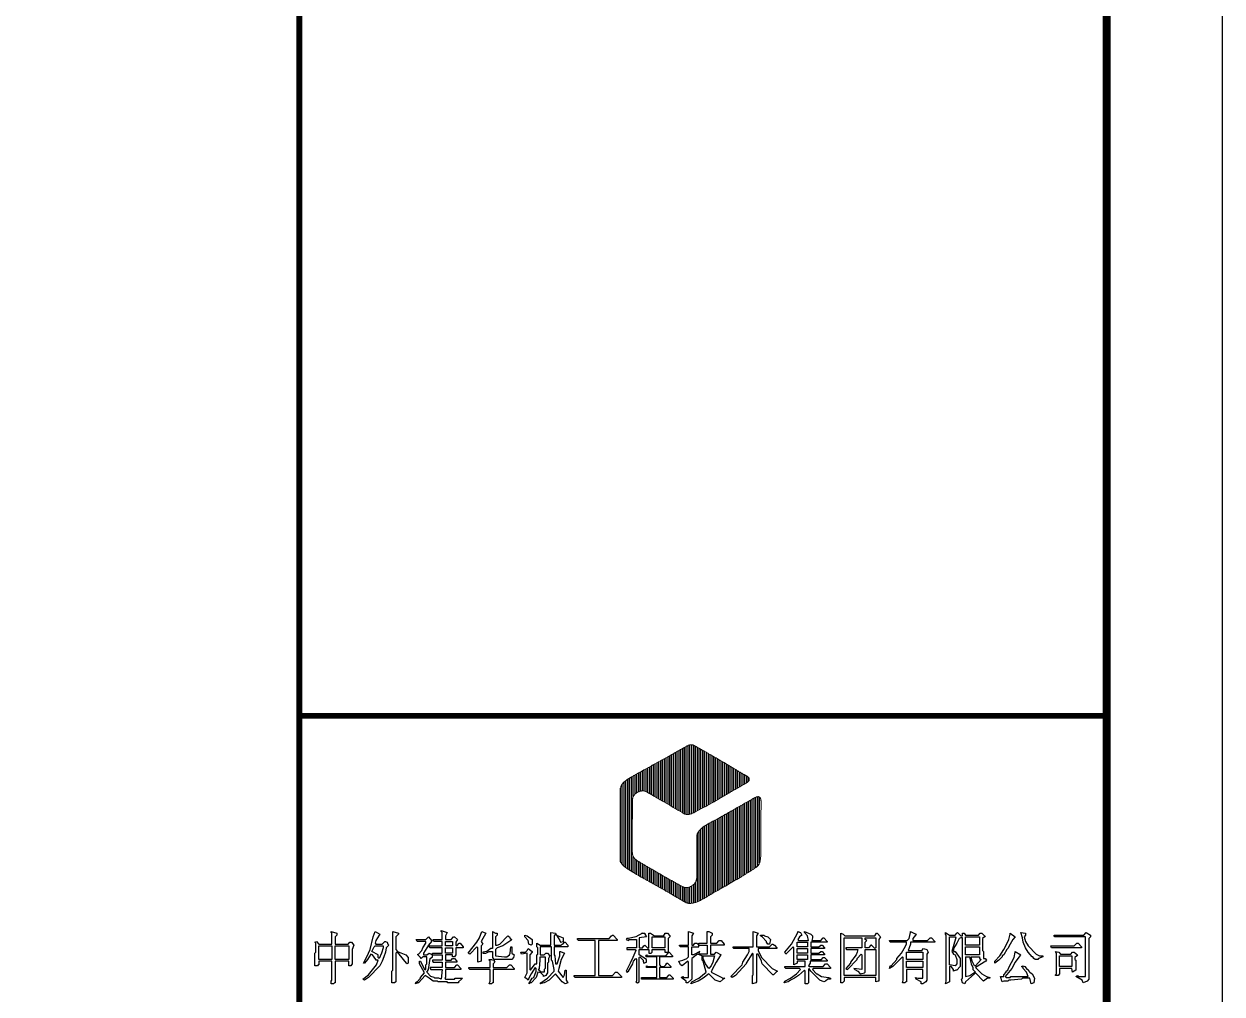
# Model space of a CAD drawing. Extents: x 74607 to 188346, y 27287 to 39167.
# Drawn here: x 114469 to 116547, y 31545 to 33227 of the extents above; entities that cross this region are included whole.
import ezdxf
from ezdxf.enums import TextEntityAlignment as Align

# ---------------------------------------------------------------- set-up
doc = ezdxf.new("R2010")
doc.units = 0
doc.header["$LTSCALE"] = 1000
doc.header["$MEASUREMENT"] = 0
doc.linetypes.add('DASHED2', pattern=[0.375, 0.25, -0.125])
doc.layers.add('DIM_LEAD', color=3, linetype='Continuous')
doc.layers.add('龙骨虚线', color=165, linetype='DASHED2')
doc.styles.get("Standard").update_dxf_attribs({"font": 'gbenor.shx', "bigfont": 'gbcbig.shx'})

# ---------------------------------------------------------------- blocks, each defined once
blk = doc.blocks.new('A1')
at = {"color": 251, "linetype": 'Continuous'}
for p, q in [((-47.56, 229.05), (-47.56, 233.73)), ((-47.4, 228.96), (-47.4, 233.82)), ((-47.24, 228.86), (-47.24, 233.91)), ((-47.08, 228.77), (-47.08, 234)), ((-46.92, 228.68), (-46.92, 234.08)), ((-46.76, 228.58), (-46.76, 234.17)), ((-46.6, 228.5), (-46.6, 234.26)), ((-46.45, 228.46), (-46.45, 234.35)), ((-46.29, 228.45), (-46.29, 234.43)), ((-46.13, 228.47), (-46.13, 234.48)), ((-45.97, 228.53), (-45.97, 234.49)), ((-45.81, 228.61), (-45.81, 234.45)), ((-45.65, 228.69), (-45.65, 234.36)), ((-45.49, 228.77), (-45.49, 234.27)), ((-45.33, 228.85), (-45.33, 234.18)), ((-45.18, 228.93), (-45.18, 234.09)), ((-45.02, 229.02), (-45.02, 234)), ((-44.86, 229.1), (-44.86, 233.91)), ((-44.7, 229.19), (-44.7, 233.82)), ((-44.54, 229.27), (-44.54, 233.73)), ((-49.3, 230.07), (-49.3, 232.76)), ((-49.14, 229.98), (-49.14, 232.85)), ((-48.99, 229.88), (-48.99, 232.94)), ((-48.83, 229.79), (-48.83, 233.03)), ((-48.67, 229.7), (-48.67, 233.11)), ((-48.51, 229.61), (-48.51, 233.2)), ((-48.35, 229.51), (-48.35, 233.29)), ((-48.19, 229.42), (-48.19, 233.38)), ((-48.03, 229.33), (-48.03, 233.47)), ((-47.87, 229.23), (-47.87, 233.56)), ((-47.72, 229.14), (-47.72, 233.64)), ((-44.38, 229.36), (-44.38, 233.64)), ((-44.22, 229.45), (-44.22, 233.55)), ((-44.06, 229.54), (-44.06, 233.46)), ((-43.91, 229.63), (-43.91, 233.37)), ((-43.75, 229.72), (-43.75, 233.28)), ((-43.59, 229.81), (-43.59, 233.19)), ((-43.43, 229.9), (-43.43, 233.09)), ((-43.27, 230), (-43.27, 233)), ((-43.11, 230.1), (-43.11, 232.91)), ((-42.95, 230.19), (-42.95, 232.81)), ((-42.79, 230.29), (-42.79, 232.72)), ((-51.21, 223.52), (-51.21, 231.69)), ((-51.05, 230.01), (-51.05, 231.78)), ((-50.89, 230.22), (-50.89, 231.87)), ((-50.73, 230.34), (-50.73, 231.96)), ((-50.57, 230.42), (-50.57, 232.05)), ((-50.41, 230.47), (-50.41, 232.14)), ((-50.26, 230.49), (-50.26, 232.23)), ((-50.1, 230.48), (-50.1, 232.32)), ((-49.94, 230.43), (-49.94, 232.41)), ((-49.78, 230.34), (-49.78, 232.5)), ((-49.62, 230.25), (-49.62, 232.58)), ((-49.46, 230.16), (-49.46, 232.67)), ((-42.64, 230.38), (-42.64, 232.63)), ((-42.48, 230.48), (-42.48, 232.53)), ((-42.32, 230.57), (-42.32, 232.43)), ((-42.16, 230.66), (-42.16, 232.34)), ((-42, 230.75), (-42, 232.24)), ((-41.84, 230.84), (-41.84, 232.14)), ((-41.68, 230.93), (-41.68, 232.04)), ((-41.52, 231.02), (-41.52, 231.95)), ((-41.37, 231.11), (-41.37, 231.87)), ((-41.21, 231.21), (-41.21, 231.77)), ((-41.05, 231.34), (-41.05, 231.64)), ((-52.16, 224.35), (-52.16, 230.72)), ((-52, 224.1), (-52, 231.07)), ((-51.84, 223.95), (-51.84, 231.26)), ((-51.68, 223.82), (-51.68, 231.4)), ((-51.53, 223.72), (-51.53, 231.51)), ((-51.37, 223.62), (-51.37, 231.6)), ((-41.05, 223.44), (-41.05, 229.6)), ((-40.89, 223.54), (-40.89, 229.69)), ((-40.73, 223.64), (-40.73, 229.78)), ((-40.57, 223.74), (-40.57, 229.87)), ((-40.41, 223.85), (-40.41, 229.95)), ((-40.25, 223.98), (-40.25, 230)), ((-40.1, 224.26), (-40.1, 229.95)), ((-42.79, 222.39), (-42.79, 228.6)), ((-42.64, 222.48), (-42.64, 228.69)), ((-42.48, 222.58), (-42.48, 228.78)), ((-42.32, 222.67), (-42.32, 228.88)), ((-42.16, 222.76), (-42.16, 228.97)), ((-42, 222.86), (-42, 229.06)), ((-41.84, 222.95), (-41.84, 229.15)), ((-41.68, 223.05), (-41.68, 229.24)), ((-41.52, 223.14), (-41.52, 229.33)), ((-41.37, 223.24), (-41.37, 229.42)), ((-41.21, 223.34), (-41.21, 229.51)), ((-44.7, 221.29), (-44.7, 227.55)), ((-44.54, 221.39), (-44.54, 227.64)), ((-44.38, 221.49), (-44.38, 227.72)), ((-44.22, 221.58), (-44.22, 227.81)), ((-44.06, 221.67), (-44.06, 227.89)), ((-43.91, 221.76), (-43.91, 227.97)), ((-43.75, 221.85), (-43.75, 228.06)), ((-43.59, 221.94), (-43.59, 228.15)), ((-43.43, 222.03), (-43.43, 228.24)), ((-43.27, 222.12), (-43.27, 228.33)), ((-43.11, 222.21), (-43.11, 228.42)), ((-42.95, 222.3), (-42.95, 228.51)), ((-45.49, 220.87), (-45.49, 226.76)), ((-45.33, 220.94), (-45.33, 227.04)), ((-45.18, 221.01), (-45.18, 227.21)), ((-45.02, 221.1), (-45.02, 227.34)), ((-44.86, 221.19), (-44.86, 227.45)), ((-51.05, 223.42), (-51.05, 224.8)), ((-50.89, 223.32), (-50.89, 224.58)), ((-50.73, 223.23), (-50.73, 224.45)), ((-50.57, 223.14), (-50.57, 224.35)), ((-50.41, 223.05), (-50.41, 224.26)), ((-50.26, 222.96), (-50.26, 224.16)), ((-50.1, 222.87), (-50.1, 224.07)), ((-49.94, 222.78), (-49.94, 223.98)), ((-49.78, 222.7), (-49.78, 223.89)), ((-49.62, 222.61), (-49.62, 223.79)), ((-49.46, 222.52), (-49.46, 223.7)), ((-49.3, 222.43), (-49.3, 223.61)), ((-49.14, 222.34), (-49.14, 223.52)), ((-48.99, 222.25), (-48.99, 223.43)), ((-48.83, 222.15), (-48.83, 223.34)), ((-48.67, 222.06), (-48.67, 223.25)), ((-48.51, 221.97), (-48.51, 223.15)), ((-48.35, 221.88), (-48.35, 223.06)), ((-48.19, 221.79), (-48.19, 222.97)), ((-48.03, 221.7), (-48.03, 222.88)), ((-47.87, 221.6), (-47.87, 222.79)), ((-47.72, 221.51), (-47.72, 222.71)), ((-47.56, 221.42), (-47.56, 222.62)), ((-47.4, 221.33), (-47.4, 222.53)), ((-47.24, 221.24), (-47.24, 222.44)), ((-47.08, 221.14), (-47.08, 222.35)), ((-45.81, 220.77), (-45.81, 222.38)), ((-45.65, 220.81), (-45.65, 222.57)), ((-46.92, 221.05), (-46.92, 222.27)), ((-46.76, 220.96), (-46.76, 222.18)), ((-46.6, 220.87), (-46.6, 222.12)), ((-46.45, 220.79), (-46.45, 222.11)), ((-46.29, 220.74), (-46.29, 222.12)), ((-46.13, 220.73), (-46.13, 222.17)), ((-45.97, 220.74), (-45.97, 222.25))]:
    blk.add_line(p, q, dxfattribs=at)
at = {"color": 94, "linetype": 'Continuous'}
for points in [[(-841, 0), (-841, 594), (0, 594), (0, 0)], [(-77.24, 218.3), (-76.75, 218.14), (-76.75, 217.98), (-76.89, 217.83), (-76.89, 217.21), (-75.83, 217.21), (-75.76, 217.21), (-75.63, 217.36), (-75.48, 217.36), (-75.27, 217.12), (-75.41, 216.74), (-75.41, 215.56), (-75.41, 215.48), (-75.55, 215.33), (-75.7, 215.33), (-75.7, 215.72), (-76.75, 215.72), (-76.89, 215.72), (-76.89, 214.55), (-76.89, 213.84), (-76.96, 213.84), (-77.03, 213.77), (-77.24, 213.77), (-77.24, 214), (-77.17, 214.08), (-77.17, 215.25), (-77.17, 215.72), (-78.22, 215.72), (-78.3, 215.72), (-78.3, 215.4), (-78.37, 215.4), (-78.43, 215.33), (-78.65, 215.33), (-78.65, 216.42), (-78.58, 216.5), (-78.58, 217.28), (-78.65, 217.36), (-78.5, 217.44), (-78.3, 217.21), (-77.24, 217.21), (-77.17, 217.21), (-77.17, 218.14), (-77.24, 218.22), (-77.24, 218.3)], [(-73.44, 218.3), (-73.03, 218.06), (-73.09, 217.98), (-73.38, 217.51), (-73.44, 217.28), (-73.38, 217.21), (-72.81, 217.21), (-72.6, 217.44), (-72.53, 217.44), (-72.39, 217.36), (-72.33, 217.21), (-72.25, 217.12), (-72.46, 216.89), (-72.53, 216.5), (-72.68, 216.11), (-72.81, 215.72), (-73.03, 215.33), (-74.01, 214.31), (-74.36, 214.08), (-74.5, 214.16), (-74.01, 214.55), (-73.31, 215.4), (-73.16, 215.8), (-73.38, 215.8), (-73.38, 215.87), (-73.66, 216.27), (-73.8, 216.34), (-74.08, 215.87), (-74.36, 215.56), (-74.43, 215.56), (-74.15, 216.11), (-73.87, 216.74), (-73.59, 217.83), (-73.44, 218.3)], [(-71.9, 218.3), (-71.41, 218.14), (-71.41, 218.06), (-71.62, 217.83), (-71.62, 216.74), (-71.48, 216.57), (-70.77, 216.27), (-70.57, 216.03), (-70.57, 215.56), (-70.64, 215.48), (-70.71, 215.56), (-71.34, 216.34), (-71.55, 216.5), (-71.62, 216.42), (-71.62, 215.25), (-71.62, 214.08), (-71.62, 213.92), (-71.76, 213.84), (-71.97, 213.84), (-71.97, 214.86), (-71.9, 214.94), (-71.9, 216.11), (-71.9, 217.28), (-71.9, 218.22), (-71.9, 218.3)], [(-67.69, 218.38), (-67.19, 218.22), (-67.34, 217.91), (-67.34, 217.59), (-66.84, 217.59), (-66.63, 217.83), (-66.56, 217.83), (-66.28, 217.59), (-66.42, 217.36), (-66.42, 217.12), (-66.35, 217.04), (-66.14, 217.28), (-66.07, 217.28), (-65.79, 216.97), (-65.79, 216.89), (-66.42, 216.89), (-66.42, 216.27), (-66.56, 216.11), (-66.71, 216.11), (-66.71, 216.27), (-67.34, 216.27), (-67.34, 215.8), (-66.84, 215.8), (-66.71, 215.95), (-66.56, 215.95), (-66.35, 215.72), (-66.35, 215.64), (-67.34, 215.64), (-67.34, 215.18), (-66.56, 215.18), (-66.35, 215.4), (-66.28, 215.4), (-66, 215.1), (-66, 215.01), (-67.06, 215.01), (-67.34, 215.01), (-67.34, 214.31), (-67.4, 214.24), (-67.34, 214.16), (-66.56, 214.16), (-66.49, 214.24), (-65.86, 214.24), (-65.93, 214.16), (-66.21, 213.92), (-66.21, 213.84), (-67.12, 213.84), (-67.19, 213.92), (-67.97, 213.92), (-68.04, 214), (-68.39, 214), (-68.74, 214.24), (-69.09, 214.47), (-69.66, 213.84), (-69.72, 213.84), (-69.94, 213.77), (-69.86, 213.92), (-69.79, 213.92), (-69.51, 214.24), (-69.51, 214.31), (-69.16, 214.71), (-69.58, 215.48), (-69.58, 215.72), (-69.51, 215.72), (-69.16, 215.01), (-69.02, 215.01), (-69.02, 215.4), (-68.95, 215.48), (-68.95, 216.11), (-69.3, 216.11), (-69.44, 215.95), (-69.51, 216.03), (-69.72, 216.27), (-69.72, 216.34), (-69.66, 216.34), (-69.38, 216.66), (-69.3, 216.89), (-69.02, 217.28), (-69.02, 217.44), (-69.79, 217.44), (-69.86, 217.59), (-69.02, 217.59), (-68.88, 217.75), (-68.81, 217.83), (-68.53, 217.51), (-68.53, 217.44), (-68.81, 217.12), (-68.74, 217.04), (-67.69, 217.04), (-67.62, 217.04), (-67.62, 217.44), (-68.32, 217.44), (-68.39, 217.51), (-68.39, 217.59), (-67.62, 217.59), (-67.62, 218.22), (-67.69, 218.3), (-67.69, 218.38)], [(-64.17, 218.3), (-63.82, 218.14), (-64.24, 217.44), (-64.1, 217.21), (-64.24, 217.04), (-64.24, 215.87), (-64.24, 215.72), (-64.52, 215.64), (-64.52, 216.81), (-64.52, 216.89), (-64.6, 216.97), (-65.23, 216.34), (-65.37, 216.42), (-64.6, 217.36), (-64.39, 217.75), (-64.17, 218.3)], [(-58.2, 218.22), (-57.78, 218.14), (-57.71, 217.98), (-57.14, 217.75), (-57.14, 217.44), (-57.08, 217.36), (-56.94, 217.36), (-56.73, 217.12), (-56.73, 216.97), (-57.78, 216.97), (-57.92, 216.97), (-57.92, 216.27), (-57.85, 216.19), (-57.78, 215.48), (-57.64, 215.48), (-57.42, 216.19), (-57.42, 216.57), (-57.36, 216.57), (-57.01, 216.42), (-57.29, 215.87), (-57.5, 215.1), (-57.57, 214.86), (-57.14, 214.31), (-57.01, 214.55), (-56.94, 214.94), (-56.87, 214.94), (-56.87, 214.08), (-56.73, 213.84), (-56.94, 213.77), (-57.22, 213.92), (-57.78, 214.63), (-58.34, 214.08), (-58.76, 213.84), (-59.11, 213.77), (-59.05, 213.84), (-58.48, 214.24), (-57.92, 214.86), (-57.92, 215.01), (-58.06, 215.72), (-58.13, 215.8), (-58.13, 216.97), (-59.11, 216.97), (-59.11, 216.27), (-58.76, 216.27), (-58.62, 216.42), (-58.48, 216.42), (-58.27, 216.19), (-58.41, 215.95), (-58.41, 215.64), (-58.48, 215.56), (-58.48, 214.71), (-58.55, 214.63), (-58.62, 214.47), (-58.83, 214.39), (-58.83, 214.47), (-59.05, 214.71), (-59.33, 214.78), (-59.46, 214.31), (-59.89, 213.84), (-59.96, 213.84), (-60.09, 213.77), (-59.81, 214.24), (-59.68, 214.31), (-59.46, 214.86), (-59.46, 215.1), (-59.54, 215.18), (-59.89, 214.63), (-60.09, 214.24), (-60.17, 214.08), (-60.24, 214.16), (-60.45, 214.31), (-60.24, 214.71), (-60.24, 215.87), (-60.24, 216.42), (-60.73, 216.34), (-60.8, 216.5), (-60.38, 216.5), (-60.24, 216.66), (-60.17, 216.81), (-59.81, 216.57), (-59.81, 216.5), (-60.03, 216.27), (-60.03, 215.1), (-60.03, 215.01), (-59.96, 214.94), (-59.54, 215.48), (-59.4, 215.48), (-59.4, 216.27), (-59.33, 216.34), (-59.33, 216.89), (-59.4, 216.97), (-59.4, 217.28), (-59.11, 217.12), (-58.2, 217.12), (-58.2, 218.14), (-58.2, 218.22)], [(-46.26, 218.3), (-45.83, 218.14), (-45.98, 217.91), (-45.98, 217.12), (-45.83, 217.12), (-45.7, 217.28), (-45.55, 217.28), (-45.35, 217.12), (-45.35, 217.28), (-44.64, 217.28), (-44.64, 218.3), (-44.5, 218.3), (-44.22, 218.14), (-44.22, 217.98), (-44.36, 217.83), (-44.36, 217.28), (-43.8, 217.28), (-43.59, 217.51), (-43.44, 217.51), (-43.16, 217.21), (-43.16, 217.12), (-44.22, 217.12), (-44.36, 217.12), (-44.36, 216.34), (-44.01, 216.34), (-43.87, 216.5), (-43.44, 216.27), (-43.52, 216.19), (-43.87, 215.64), (-44.22, 215.01), (-44.29, 214.78), (-44.01, 214.63), (-43.38, 214.31), (-43.31, 214.24), (-43.1, 214.24), (-43.24, 214.16), (-43.52, 213.92), (-43.94, 214.08), (-44.5, 214.63), (-44.99, 214.24), (-45.42, 214), (-46.05, 213.77), (-45.98, 213.92), (-45.35, 214.24), (-44.72, 214.78), (-44.99, 215.72), (-45.07, 215.8), (-45.07, 216.19), (-45.48, 216.34), (-45.98, 215.95), (-45.98, 214.78), (-45.98, 214.16), (-46.33, 213.84), (-46.47, 213.84), (-46.47, 214), (-46.89, 214.31), (-46.75, 214.39), (-46.68, 214.31), (-46.26, 214.31), (-46.26, 215.48), (-46.26, 215.64), (-46.33, 215.72), (-46.82, 215.33), (-46.96, 215.4), (-47.1, 215.72), (-46.75, 215.8), (-46.4, 215.95), (-46.26, 216.11), (-46.26, 216.97), (-46.96, 216.97), (-47.03, 217.04), (-47.03, 217.12), (-46.26, 217.12), (-46.26, 218.22), (-46.26, 218.3)], [(-40.64, 218.3), (-40.21, 218.14), (-40.36, 217.91), (-40.36, 216.97), (-39.3, 216.97), (-39.23, 216.97), (-39.02, 217.21), (-38.95, 217.21), (-38.81, 217.12), (-38.6, 216.89), (-38.6, 216.81), (-39.66, 216.81), (-40.21, 216.81), (-40.21, 216.66), (-39.93, 216.03), (-39.02, 215.1), (-38.53, 214.86), (-38.67, 214.78), (-38.88, 214.55), (-38.95, 214.55), (-39.86, 215.48), (-39.93, 215.72), (-40.21, 216.34), (-40.36, 216.34), (-40.36, 215.18), (-40.36, 214), (-40.36, 213.92), (-40.43, 213.84), (-40.71, 213.77), (-40.71, 214.47), (-40.64, 214.55), (-40.64, 215.72), (-40.64, 216.34), (-40.71, 216.42), (-41.27, 215.56), (-41.27, 215.48), (-42.18, 214.47), (-42.46, 214.31), (-42.6, 214.39), (-41.62, 215.4), (-41.55, 215.64), (-41.13, 216.27), (-40.99, 216.57), (-40.99, 216.81), (-42.05, 216.81), (-42.33, 216.81), (-42.4, 216.89), (-42.4, 216.97), (-41.34, 216.97), (-40.64, 216.97), (-40.64, 218.14), (-40.64, 218.22), (-40.64, 218.3)], [(-36.78, 218.3), (-36.56, 218.22), (-36.43, 217.98), (-36.63, 217.83), (-36.78, 217.59), (-36.71, 217.51), (-35.86, 217.51), (-35.93, 217.91), (-36.21, 218.22), (-36.21, 218.3), (-35.65, 218.06), (-35.51, 217.91), (-35.51, 217.75), (-35.58, 217.51), (-34.8, 217.51), (-34.59, 217.75), (-34.52, 217.75), (-34.24, 217.44), (-34.24, 217.36), (-35.3, 217.36), (-35.65, 217.36), (-35.65, 216.97), (-34.95, 216.97), (-34.8, 217.12), (-34.67, 217.12), (-34.46, 216.89), (-34.46, 216.81), (-35.51, 216.81), (-35.65, 216.81), (-35.65, 216.42), (-34.95, 216.42), (-34.8, 216.57), (-34.67, 216.57), (-34.46, 216.34), (-34.46, 216.27), (-35.51, 216.27), (-35.65, 216.27), (-35.65, 215.87), (-34.74, 215.87), (-34.59, 216.03), (-34.46, 216.03), (-34.24, 215.8), (-34.24, 215.72), (-35.3, 215.72), (-35.72, 215.72), (-35.72, 215.56), (-35.86, 215.33), (-35.79, 215.25), (-34.74, 215.25), (-34.59, 215.25), (-34.39, 215.48), (-34.24, 215.48), (-33.96, 215.18), (-33.96, 215.1), (-35.02, 215.1), (-35.44, 215.1), (-35.51, 215.01), (-35.15, 214.63), (-35.09, 214.63), (-34.74, 214.39), (-34.11, 214.31), (-33.96, 214.24), (-33.96, 214.16), (-34.17, 214.16), (-34.39, 214), (-34.52, 213.92), (-34.87, 214.08), (-35.65, 214.86), (-35.79, 215.1), (-35.86, 215.01), (-35.86, 213.84), (-35.93, 213.77), (-36.14, 213.77), (-36.14, 214.86), (-36.21, 214.94), (-36.71, 214.47), (-37.06, 214.24), (-37.41, 214.08), (-37.62, 213.92), (-37.97, 213.84), (-37.9, 214), (-37.41, 214.24), (-36.91, 214.63), (-36.56, 215.01), (-36.63, 215.1), (-37.69, 215.1), (-37.82, 215.1), (-37.9, 215.18), (-37.9, 215.25), (-36.84, 215.25), (-36.14, 215.25), (-36.14, 215.72), (-36.84, 215.72), (-36.84, 215.56), (-37.12, 215.4), (-37.12, 216.57), (-37.12, 216.89), (-37.19, 216.97), (-37.82, 216.34), (-37.9, 216.5), (-37.34, 217.21), (-36.99, 217.83), (-36.78, 218.22), (-36.78, 218.3)], [(-33.05, 218.14), (-32.84, 218.06), (-32.7, 217.91), (-31.65, 217.91), (-30.59, 217.91), (-30.1, 217.91), (-29.96, 218.14), (-29.89, 218.14), (-29.61, 217.83), (-29.75, 217.59), (-29.75, 214), (-29.81, 214), (-30.03, 213.92), (-30.03, 214.31), (-31.09, 214.31), (-32.13, 214.31), (-32.77, 214.31), (-32.77, 214), (-32.91, 213.84), (-33.05, 213.84), (-33.05, 218.06), (-33.05, 218.14)], [(-27.01, 218.3), (-26.73, 218.14), (-26.51, 218.06), (-26.59, 217.98), (-26.8, 217.68), (-26.8, 217.51), (-25.75, 217.51), (-25.53, 217.51), (-25.32, 217.75), (-25.18, 217.75), (-24.9, 217.44), (-24.9, 217.36), (-25.95, 217.36), (-27.01, 217.36), (-27.01, 217.21), (-27.14, 216.89), (-27.22, 216.66), (-26.16, 216.66), (-26.03, 216.66), (-25.88, 216.81), (-25.6, 216.74), (-25.47, 216.5), (-25.6, 216.34), (-25.6, 215.18), (-25.6, 214.08), (-25.67, 213.92), (-25.95, 213.77), (-26.1, 213.77), (-26.1, 213.92), (-26.51, 214.16), (-26.59, 214.31), (-26.38, 214.24), (-25.95, 214.24), (-25.95, 215.01), (-27.01, 215.01), (-27.36, 215.01), (-27.36, 213.92), (-27.43, 213.92), (-27.5, 213.84), (-27.71, 213.84), (-27.64, 214.08), (-27.64, 215.25), (-27.64, 216.03), (-27.71, 216.11), (-28.55, 215.25), (-28.83, 215.1), (-28.77, 215.33), (-28.7, 215.33), (-28.2, 215.87), (-28.2, 215.95), (-27.78, 216.42), (-27.57, 216.81), (-27.36, 217.21), (-27.36, 217.36), (-28.42, 217.36), (-28.77, 217.36), (-28.83, 217.51), (-27.78, 217.51), (-27.29, 217.51), (-27.14, 217.68), (-27.01, 218.22), (-27.01, 218.3)], [(-23.99, 218.22), (-23.64, 217.98), (-23.14, 217.98), (-23, 218.14), (-22.93, 218.22), (-22.65, 217.91), (-22.51, 217.91), (-22.51, 218.14), (-22.37, 218.14), (-22.23, 217.98), (-21.17, 217.98), (-21.11, 217.98), (-20.97, 218.14), (-20.82, 218.14), (-20.61, 217.91), (-20.54, 217.91), (-20.61, 217.83), (-20.76, 217.68), (-20.76, 216.66), (-20.69, 216.57), (-20.69, 215.95), (-20.54, 215.95), (-20.41, 215.8), (-20.48, 215.72), (-21.39, 215.18), (-20.82, 214.63), (-20.41, 214.39), (-20.13, 214.31), (-20.13, 214.24), (-20.33, 214.24), (-20.69, 214), (-21.39, 214.71), (-21.46, 214.63), (-22.23, 213.92), (-22.3, 213.77), (-22.51, 213.84), (-22.58, 214.16), (-22.51, 214.24), (-22.51, 215.4), (-22.51, 216.57), (-22.51, 217.75), (-22.65, 217.75), (-22.8, 217.68), (-23, 217.28), (-23.28, 216.81), (-23.28, 216.57), (-23.14, 216.57), (-22.72, 215.95), (-22.72, 215.25), (-23, 214.94), (-23.08, 214.94), (-23.28, 214.86), (-23.28, 215.01), (-23.49, 215.25), (-23.64, 215.25), (-23.64, 214.08), (-23.64, 213.92), (-23.99, 213.77), (-23.92, 214), (-23.92, 217.98), (-23.99, 218.06), (-23.99, 218.22)], [(-18.37, 218.14), (-17.94, 217.83), (-18.15, 217.59), (-18.37, 217.21), (-18.58, 216.81), (-18.65, 216.74), (-18.93, 216.27), (-19.07, 216.19), (-19.07, 216.11), (-19.35, 215.8), (-19.7, 215.56), (-19.7, 215.72), (-19.28, 216.19), (-18.93, 216.74), (-18.72, 217.12), (-18.5, 217.59), (-18.37, 218.06), (-18.37, 218.14)], [(-17.46, 218.22), (-17.03, 218.14), (-17.03, 217.98), (-17.17, 217.83), (-17.03, 217.44), (-16.82, 217.04), (-16.12, 216.34), (-15.83, 216.19), (-15.55, 216.19), (-15.55, 216.11), (-15.91, 215.95), (-15.98, 215.87), (-16.19, 215.87), (-16.33, 215.95), (-16.4, 216.11), (-16.47, 216.11), (-16.82, 216.5), (-17.03, 216.89), (-17.24, 217.36), (-17.31, 217.75), (-17.46, 218.22)], [(-11.77, 218.22), (-11.41, 217.98), (-11.41, 217.83), (-11.55, 217.68), (-11.55, 216.5), (-11.55, 215.33), (-11.55, 214.16), (-11.69, 214), (-12.05, 213.84), (-12.12, 214.08), (-12.68, 214.39), (-12.53, 214.47), (-12.47, 214.39), (-11.83, 214.39), (-11.83, 215.56), (-11.83, 216.74), (-11.83, 217.83), (-12.88, 217.83), (-13.94, 217.83), (-14.5, 217.83), (-14.57, 217.91), (-14.57, 217.98), (-13.52, 217.98), (-12.47, 217.98), (-11.97, 217.98), (-11.77, 218.22)], [(-67.34, 217.44), (-66.71, 217.44), (-66.71, 217.04), (-67.34, 217.04), (-67.34, 217.36), (-67.34, 217.44)], [(-60.45, 217.98), (-60.24, 217.91), (-59.81, 217.59), (-59.81, 217.21), (-59.89, 217.12), (-60.09, 217.21), (-60.17, 217.51), (-60.45, 217.83), (-60.45, 217.91), (-60.45, 217.98)], [(-52.86, 217.98), (-52.79, 217.98), (-52.44, 217.59), (-52.44, 217.51), (-53.49, 217.51), (-54.06, 217.51), (-54.06, 216.34), (-54.06, 215.18), (-54.06, 214.47), (-53, 214.47), (-52.86, 214.47), (-52.58, 214.78), (-52.44, 214.78), (-52.08, 214.39), (-52.08, 214.31), (-56.09, 214.31), (-56.16, 214.39), (-56.16, 214.47), (-55.11, 214.47), (-54.34, 214.47), (-54.34, 215.64), (-54.34, 216.81), (-54.34, 217.51), (-55.39, 217.51), (-55.81, 217.51), (-55.88, 217.59), (-55.88, 217.68), (-54.83, 217.68), (-53.77, 217.68), (-53.14, 217.68), (-52.93, 217.91), (-52.86, 217.98)], [(-49.42, 217.83), (-48.37, 217.83), (-48.3, 217.83), (-48.3, 216.89), (-49.35, 216.89), (-49.42, 216.89), (-49.42, 217.75), (-49.42, 217.83)], [(-45.35, 217.12), (-45.27, 217.12), (-44.64, 217.12), (-44.64, 216.34), (-45.27, 216.34), (-45.35, 216.42), (-45.27, 216.57), (-45.83, 216.27), (-45.98, 216.27), (-45.98, 216.97), (-45.35, 216.97), (-45.35, 217.04), (-45.35, 217.12)], [(-40.01, 217.98), (-39.73, 217.98), (-39.66, 217.91), (-39.38, 217.83), (-39.16, 217.59), (-39.23, 217.21), (-39.38, 217.21), (-39.51, 217.36), (-39.51, 217.44), (-39.86, 217.83), (-40.01, 217.91), (-40.01, 217.98)], [(-36.84, 217.36), (-35.93, 217.36), (-35.93, 216.97), (-36.84, 216.97), (-36.84, 217.28), (-36.84, 217.36)], [(-32.77, 217.75), (-31.72, 217.75), (-31.22, 217.75), (-31.22, 216.89), (-32.28, 216.89), (-32.63, 216.89), (-32.63, 216.81), (-32.56, 216.74), (-31.57, 216.74), (-31.65, 216.5), (-31.72, 216.27), (-32.2, 215.64), (-32.2, 215.56), (-32.63, 215.1), (-32.48, 215.01), (-31.65, 215.87), (-31.65, 215.95), (-31.29, 216.34), (-31.22, 216.27), (-31.22, 215.1), (-31.22, 215.01), (-31.93, 215.1), (-31.85, 215.01), (-31.57, 214.86), (-31.37, 214.63), (-31.01, 214.71), (-30.94, 214.78), (-30.94, 215.95), (-30.94, 216.74), (-30.03, 216.74), (-30.03, 215.56), (-30.03, 214.47), (-31.09, 214.47), (-32.13, 214.47), (-32.77, 214.47), (-32.77, 215.64), (-32.77, 216.81), (-32.77, 217.68), (-32.77, 217.75)], [(-30.94, 217.75), (-30.03, 217.75), (-30.03, 216.89), (-30.1, 216.81), (-30.38, 217.12), (-30.45, 217.12), (-30.66, 216.89), (-30.94, 216.89), (-30.94, 217.36), (-30.8, 217.51), (-30.94, 217.59), (-30.94, 217.75)], [(-23.64, 217.83), (-23.14, 217.83), (-23.08, 217.75), (-23.21, 217.36), (-23.43, 216.57), (-23.28, 216.34), (-23.14, 216.27), (-23, 215.87), (-23, 215.48), (-23.14, 215.33), (-23.64, 215.4), (-23.64, 216.57), (-23.64, 217.75), (-23.64, 217.83)], [(-22.23, 217.83), (-21.17, 217.83), (-21.04, 217.83), (-21.04, 217.12), (-22.09, 217.12), (-22.23, 217.12), (-22.23, 217.75), (-22.23, 217.83)], [(-12.6, 217.28), (-12.47, 217.28), (-12.18, 216.97), (-12.18, 216.89), (-13.24, 216.89), (-14.29, 216.89), (-14.79, 216.89), (-14.85, 217.04), (-13.8, 217.04), (-12.82, 217.04), (-12.68, 217.21), (-12.6, 217.28)], [(-78.3, 217.04), (-77.24, 217.04), (-77.17, 217.04), (-77.17, 215.87), (-78.22, 215.87), (-78.3, 215.87), (-78.3, 216.97), (-78.3, 217.04)], [(-76.89, 217.04), (-75.83, 217.04), (-75.7, 217.04), (-75.7, 215.87), (-76.75, 215.87), (-76.89, 215.87), (-76.89, 216.97), (-76.89, 217.04)], [(-73.44, 217.04), (-72.74, 217.04), (-72.74, 216.89), (-72.88, 216.42), (-73.09, 215.95), (-73.16, 216.03), (-73.16, 216.27), (-73.72, 216.57), (-73.52, 216.97), (-73.44, 217.04)], [(-68.46, 216.27), (-68.39, 216.27), (-67.62, 216.27), (-67.62, 215.8), (-68.46, 215.8), (-68.46, 215.72), (-68.39, 215.64), (-67.62, 215.64), (-67.62, 215.18), (-68.67, 215.18), (-68.67, 215.1), (-68.6, 215.01), (-67.62, 215.01), (-67.69, 214.16), (-67.9, 214.24), (-68.25, 214.24), (-68.32, 214.31), (-68.6, 214.39), (-68.95, 214.78), (-68.88, 214.86), (-68.81, 215.01), (-68.67, 215.95), (-68.46, 216.11), (-68.46, 216.27)], [(-67.34, 216.89), (-66.71, 216.89), (-66.71, 216.42), (-67.34, 216.42), (-67.34, 216.81), (-67.34, 216.89)], [(-59.11, 216.11), (-58.7, 216.11), (-58.7, 215.1), (-58.76, 215.01), (-58.76, 214.78), (-59.05, 214.78), (-59.11, 214.86), (-59.26, 214.94), (-59.18, 215.1), (-59.11, 215.8), (-59.11, 216.03), (-59.11, 216.11)], [(-36.84, 216.81), (-35.93, 216.81), (-35.93, 216.42), (-36.84, 216.42), (-36.84, 216.74), (-36.84, 216.81)], [(-36.84, 216.27), (-35.93, 216.27), (-35.93, 215.87), (-36.84, 215.87), (-36.84, 216.19), (-36.84, 216.27)], [(-27.36, 216.5), (-26.31, 216.5), (-25.95, 216.5), (-25.95, 215.87), (-27.01, 215.87), (-27.36, 215.87), (-27.36, 216.42), (-27.36, 216.5)], [(-22.23, 216.97), (-21.17, 216.97), (-21.04, 216.97), (-21.04, 216.27), (-22.09, 216.27), (-22.23, 216.27), (-22.23, 216.89), (-22.23, 216.97)], [(-21.74, 216.11), (-21.04, 216.11), (-21.04, 215.95), (-20.89, 215.87), (-21.39, 215.33), (-21.46, 215.33), (-21.67, 215.72), (-21.74, 216.03), (-21.74, 216.11)], [(-17.94, 216.57), (-17.46, 216.27), (-17.52, 216.19), (-17.94, 215.64), (-18.22, 215.1), (-18.79, 214.39), (-18.72, 214.31), (-18.37, 214.31), (-18.3, 214.39), (-17.24, 214.39), (-16.82, 214.39), (-16.96, 214.78), (-17.24, 215.1), (-17.24, 215.18), (-17.38, 215.25), (-17.24, 215.33), (-17.11, 215.25), (-16.89, 215.01), (-16.82, 215.01), (-16.75, 214.86), (-16.68, 214.78), (-16.47, 214.63), (-16.26, 214.24), (-16.33, 213.84), (-16.54, 213.77), (-16.68, 214.24), (-17.31, 214.24), (-17.38, 214.16), (-18.3, 214.08), (-18.5, 214.08), (-18.58, 214), (-18.93, 214), (-19.07, 213.92), (-19.21, 214.39), (-18.93, 214.39), (-18.93, 214.55), (-18.72, 214.78), (-18.72, 214.86), (-18.58, 214.94), (-18.5, 215.18), (-18.02, 216.03), (-17.94, 216.5), (-17.94, 216.57)], [(-14.44, 216.57), (-14.16, 216.5), (-14.01, 216.34), (-13.1, 216.34), (-12.96, 216.5), (-12.82, 216.5), (-12.53, 216.27), (-12.6, 216.19), (-12.75, 216.03), (-12.75, 215.87), (-12.68, 215.8), (-12.68, 214.94), (-12.96, 214.78), (-13.03, 215.1), (-14.08, 215.1), (-14.08, 214.63), (-14.22, 214.47), (-14.44, 214.47), (-14.44, 214.55), (-14.36, 214.63), (-14.36, 215.8), (-14.36, 216.42), (-14.44, 216.57)], [(-14.08, 216.19), (-13.03, 216.19), (-13.03, 215.25), (-14.08, 215.25), (-14.08, 216.11), (-14.08, 216.19)], [(-27.36, 215.72), (-26.31, 215.72), (-25.95, 215.72), (-25.95, 215.18), (-27.01, 215.18), (-27.36, 215.18), (-27.36, 215.64), (-27.36, 215.72)]]:
    blk.add_lwpolyline(points, close=True, dxfattribs=at)
at = {"color": 94, "linetype": 'Continuous', "const_width": 0.7}
blk.add_lwpolyline([(-816, 10), (-816, 584), (-10, 584), (-10, 10)], close=True, dxfattribs=at)
at = {"color": 94, "linetype": 'Continuous', "const_width": 0.5}
for points in [[(-80, 10), (-80, 584)], [(-10, 10), (-10, 584)], [(-80, 237), (-10, 237)]]:
    blk.add_lwpolyline(points, dxfattribs=at)
at = {"color": 94, "linetype": 'Continuous'}
for points in [[(-63.26, 218.3), (-62.98, 218.14), (-62.84, 218.14), (-62.84, 217.98), (-62.98, 217.83), (-62.98, 217.12), (-62.84, 217.12), (-62.63, 217.21), (-61.93, 217.91), (-61.78, 217.83), (-61.72, 217.68), (-61.57, 217.59), (-61.65, 217.51), (-62.35, 217.04), (-62.84, 216.89), (-62.98, 216.74), (-62.98, 216.19), (-62.2, 216.11), (-62, 216.11), (-61.78, 216.27), (-61.72, 216.42), (-61.65, 216.97), (-61.57, 216.97), (-61.57, 216.42), (-61.37, 216.27), (-61.43, 216.03), (-61.57, 215.87), (-62.63, 215.87), (-63.12, 215.87), (-63.12, 215.72), (-63.05, 215.64), (-63.19, 215.48), (-63.19, 215.18), (-62.13, 215.18), (-62, 215.18), (-61.78, 215.4), (-61.65, 215.4), (-61.37, 215.1), (-61.37, 215.01), (-62.41, 215.01), (-63.19, 215.01), (-63.19, 213.84), (-63.26, 213.84), (-63.33, 213.77), (-63.54, 213.77), (-63.47, 214), (-63.47, 215.01), (-64.52, 215.01), (-65.23, 215.01), (-65.3, 215.1), (-65.3, 215.18), (-64.24, 215.18), (-63.47, 215.18), (-63.47, 215.72), (-63.54, 215.8), (-63.54, 215.87), (-63.33, 215.87), (-63.19, 215.8)], [(-63.26, 218.3), (-63.26, 217.12), (-63.26, 216.81), (-63.4, 216.81), (-63.75, 216.57), (-64.1, 216.5), (-64.1, 216.42), (-63.82, 216.42), (-63.54, 216.57), (-63.26, 216.57), (-63.26, 216.03), (-63.19, 215.95), (-63.12, 215.87)], [(-50.26, 218.14), (-50.82, 217.83), (-51.45, 217.68), (-51.6, 217.68), (-51.67, 217.59), (-51.45, 217.51), (-51.39, 217.59), (-50.89, 217.59), (-50.76, 217.59), (-50.76, 216.89), (-51.6, 216.89), (-51.6, 216.74), (-50.89, 216.74), (-50.82, 216.66), (-51.1, 216.03), (-51.32, 215.56), (-51.67, 214.86), (-51.6, 214.78), (-51.45, 214.86), (-51.1, 215.48), (-51.04, 215.72), (-50.82, 215.95), (-50.76, 215.87), (-50.76, 214.71), (-50.76, 214), (-50.82, 213.92), (-50.69, 213.84), (-50.54, 213.92), (-50.54, 215.1), (-50.54, 216.03), (-50.47, 216.11), (-50.19, 215.8), (-50.19, 215.72), (-50.12, 215.56), (-49.91, 215.64), (-49.91, 215.87), (-50.54, 216.27), (-50.54, 216.74), (-49.7, 216.74), (-49.7, 216.42), (-49.49, 216.42), (-49.42, 216.5), (-49.42, 216.74), (-48.37, 216.74), (-48.3, 216.74), (-48.3, 216.5), (-48.15, 216.5), (-48.02, 216.5)], [(-50.33, 218.14), (-50.06, 218.14), (-50.06, 218.06), (-49.91, 217.83), (-50.54, 217.75), (-50.54, 216.89), (-50.26, 216.89), (-50.12, 217.04), (-50.06, 217.12), (-49.77, 216.81), (-49.7, 216.89), (-49.7, 218.06), (-49.7, 218.14), (-49.56, 218.14), (-49.21, 217.91), (-48.43, 217.91), (-48.3, 218.06), (-48.3, 218.14), (-48.09, 218.14), (-47.87, 217.91), (-47.87, 217.83), (-48.02, 217.68), (-48.02, 216.5), (-47.94, 216.5), (-47.66, 216.19), (-47.66, 216.11), (-48.72, 216.11), (-48.78, 216.11), (-48.78, 215.4), (-48.65, 215.25), (-48.37, 215.25), (-48.22, 215.4), (-48.15, 215.56), (-48.09, 215.56), (-47.8, 215.25), (-47.8, 215.18), (-48.78, 215.18), (-48.78, 214.31), (-48.15, 214.31), (-47.94, 214.55), (-47.87, 214.55), (-47.59, 214.24), (-47.59, 214.16), (-48.65, 214.16), (-49.7, 214.16), (-50.33, 214.16), (-50.33, 214.31), (-49.28, 214.31), (-49, 214.31), (-49, 215.18), (-49.91, 215.18), (-49.91, 215.33), (-49.7, 215.25), (-49, 215.25), (-49, 216.11), (-49.91, 216.11), (-49.98, 216.19), (-49.91, 216.27), (-49.84, 216.19), (-48.78, 216.19), (-48.22, 216.19), (-48.02, 216.42), (-48.02, 216.5)], [(-68.81, 217.12), (-69.23, 216.42), (-69.23, 216.27), (-68.95, 216.27), (-68.74, 216.42), (-68.46, 216.27), (-68.46, 216.42), (-67.62, 216.42), (-67.62, 216.89), (-68.67, 216.89), (-68.74, 216.97), (-68.74, 217.04)], [(-57.78, 218.06), (-57.92, 217.91), (-57.92, 217.12), (-57.29, 217.12), (-57.22, 217.21), (-57.08, 217.28), (-57.08, 217.36)], [(-57.71, 217.98), (-57.42, 217.51), (-57.36, 217.36), (-57.14, 217.44)], [(-45.07, 216.19), (-44.99, 216.19), (-44.01, 216.19), (-44.15, 215.64), (-44.29, 215.33), (-44.5, 215.1), (-44.78, 215.48), (-44.99, 215.95), (-44.99, 216.19)], [(-22.23, 216.11), (-21.88, 216.11), (-21.88, 215.95), (-21.74, 215.48), (-21.6, 215.18), (-21.6, 215.01), (-21.39, 214.78), (-21.46, 214.71)], [(-22.23, 216.11), (-22.23, 214.94), (-22.23, 214.39), (-21.88, 214.47), (-21.53, 214.71), (-21.46, 214.71)]]:
    blk.add_lwpolyline(points, dxfattribs=at)
at = {"color": 1, "lineweight": 0}
for points in [[(-46.38, 234.39), (-47.62, 233.7), (-51.45, 231.58), (-51.64, 231.43)], [(-45.4, 234.21), (-45.79, 234.43), (-45.92, 234.61), (-46.38, 234.39)], [(-41.87, 232.15), (-43.05, 232.91), (-45.22, 234.11), (-45.4, 234.21)], [(-41, 231.56), (-41.03, 231.73), (-41.47, 231.9), (-41.87, 232.15)], [(-51.64, 231.43), (-52.04, 231.13), (-52.17, 230.83), (-52.19, 230.53)], [(-51.11, 229.75), (-51.1, 230.31), (-50.34, 230.65), (-49.91, 230.41)], [(-42.87, 230.24), (-42.29, 230.6), (-41.7, 230.91), (-41.3, 231.15)], [(-41.3, 231.15), (-40.93, 231.38), (-40.98, 231.44), (-41, 231.56)], [(-52.19, 230.53), (-52.19, 230.53), (-52.19, 230.43), (-52.19, 230.43)], [(-52.19, 230.43), (-52.19, 230.43), (-52.19, 224.77), (-52.19, 224.77)], [(-51.15, 225.73), (-51.16, 225.85), (-51.11, 229.61), (-51.11, 229.75)], [(-49.91, 230.41), (-49.32, 230.09), (-48.01, 229.3), (-46.99, 228.72)], [(-45.91, 228.55), (-44.84, 229.1), (-43.98, 229.56), (-42.87, 230.24)], [(-40.73, 229.78), (-41.78, 229.19), (-43.35, 228.28), (-43.66, 228.11)], [(-40.11, 229.95), (-40.27, 230.05), (-40.41, 229.96), (-40.73, 229.78)], [(-39.97, 229.51), (-39.97, 229.87), (-40.05, 229.92), (-40.11, 229.95)], [(-46.99, 228.72), (-46.76, 228.59), (-46.45, 228.28), (-45.91, 228.55)], [(-39.98, 225.33), (-39.98, 225.44), (-39.98, 228.18), (-39.97, 229.51)], [(-43.66, 228.11), (-44.47, 227.64), (-45.57, 227.27), (-45.55, 226.43)], [(-50.65, 224.4), (-51.23, 224.78), (-51.11, 225.04), (-51.15, 225.73)], [(-45.55, 226.43), (-45.55, 226.35), (-45.54, 224.22), (-45.54, 223.53)], [(-52.19, 224.77), (-52.19, 224.77), (-52.19, 224.53), (-52.19, 224.53)], [(-52.19, 224.53), (-52.19, 224.07), (-51.5, 223.71), (-51.27, 223.56)], [(-46.72, 222.16), (-47.86, 222.76), (-50.51, 224.31), (-50.65, 224.4)], [(-40.27, 223.96), (-40.01, 224.25), (-39.98, 224.74), (-39.98, 225.33)], [(-51.27, 223.56), (-50.6, 223.13), (-49.86, 222.75), (-49.2, 222.37)], [(-45.54, 223.53), (-45.54, 222.94), (-45.46, 222.55), (-46.04, 222.21)], [(-44.57, 221.38), (-44.37, 221.5), (-41.94, 222.85), (-41, 223.47)], [(-41, 223.47), (-40.8, 223.6), (-40.39, 223.83), (-40.27, 223.96)], [(-49.2, 222.37), (-48.35, 221.88), (-46.6, 220.87), (-46.51, 220.82)], [(-46.04, 222.21), (-46.14, 222.15), (-46.49, 222.04), (-46.72, 222.16)], [(-46.51, 220.82), (-45.88, 220.49), (-44.88, 221.18), (-44.57, 221.38)]]:
    blk.add_open_spline(points, degree=3, dxfattribs=at)
at = {"color": 0, "linetype": 'ByBlock', "lineweight": -2}
blk.add_attdef('001', text='', height=3.89, dxfattribs=at).set_placement((-21.27, 23.56), align=Align.CENTER)
at = {"layer": 'DIM_LEAD', "color": 7, "linetype": 'Continuous', "lineweight": 0}
for tag, height, p in [('一层平面图', 3.24, (-45, 46.64)), ('比例', 2.92, (-54.96, 15.87))]:
    blk.add_attdef(tag, text='', height=height, dxfattribs=at).set_placement(p, align=Align.MIDDLE_CENTER)

msp = doc.modelspace()

# ---------------------------------------------------------------- block references
at = {"layer": '龙骨虚线', "xscale": 20, "yscale": 20, "zscale": 20}
msp.add_blockref('A1', (116546.8, 27287.2), dxfattribs=at)

doc.saveas('drawing.dxf')
